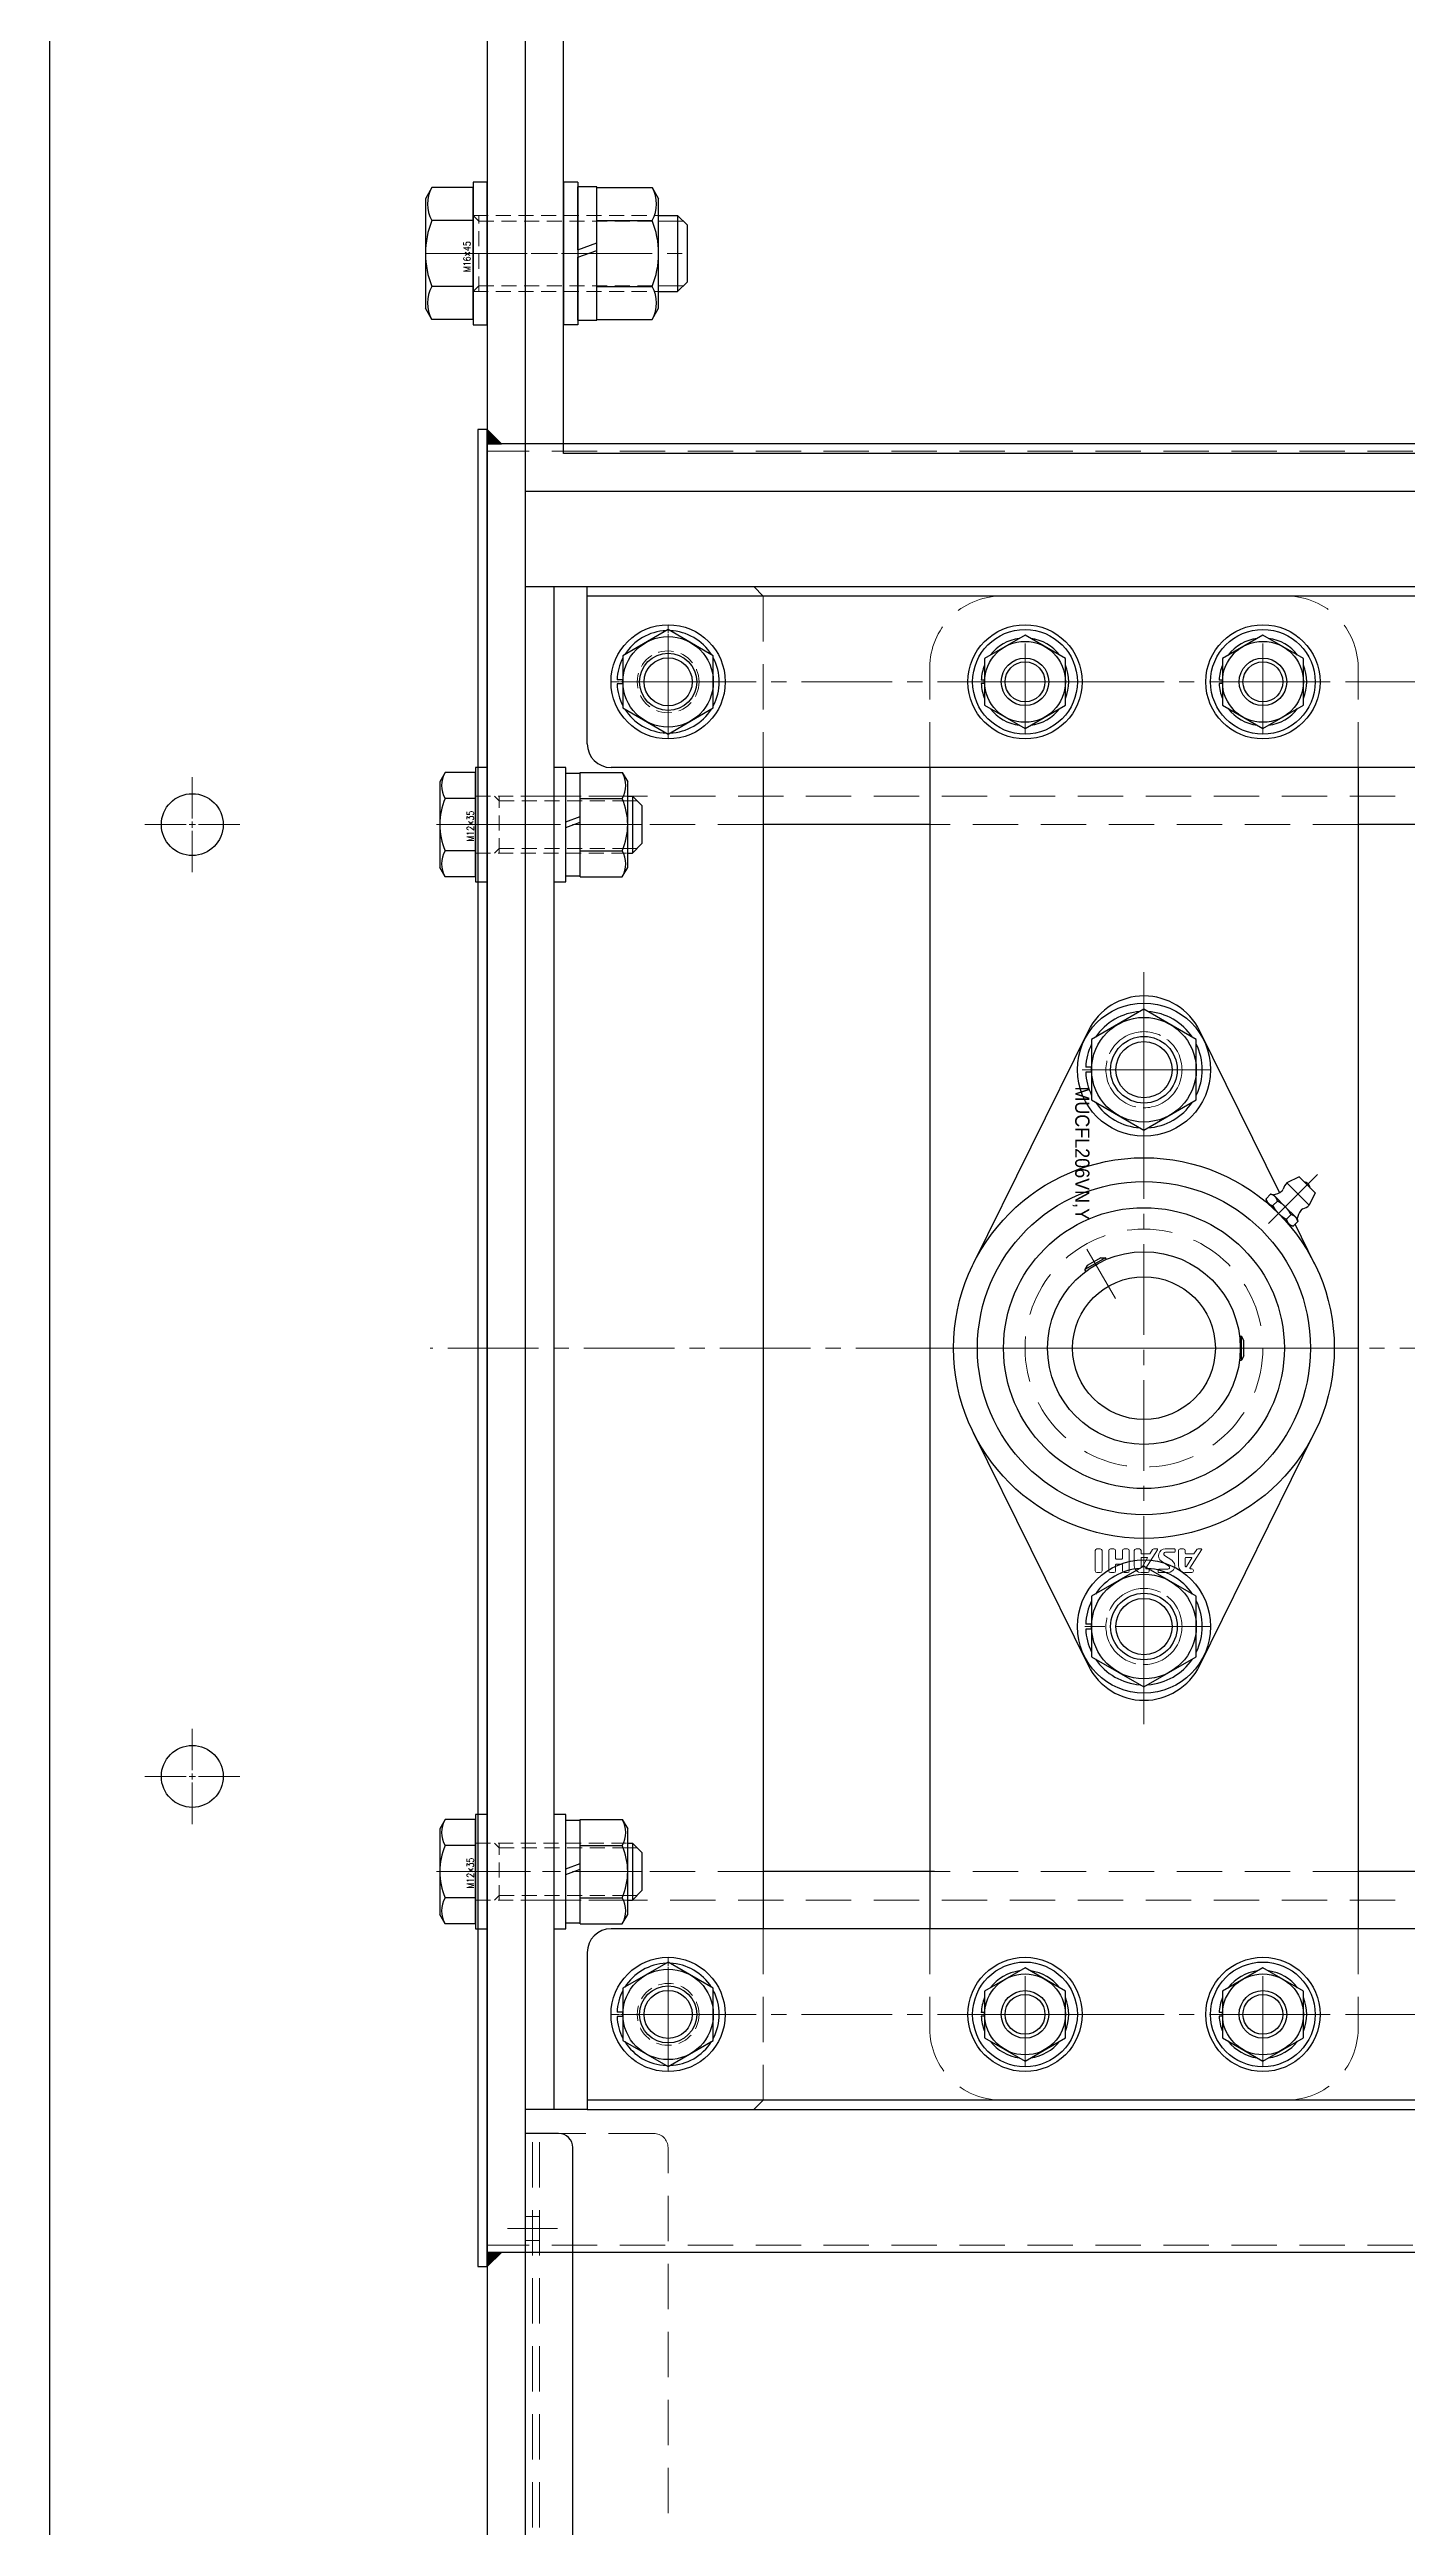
# Model space of a CAD drawing. Header units: millimetres. Extents: x 0 to 51411, y 0 to 16902.
# Drawn here: x 1446 to 1731, y 14843 to 15364 of the extents above; entities that cross this region are included whole.
import ezdxf

# ---------------------------------------------------------------- set-up
doc = ezdxf.new("R2010")
doc.units = ezdxf.units.MM
doc.linetypes.add('CENTER2', pattern=[28.575, 19.05, -3.175, 3.175, -3.175])
doc.linetypes.add('HIDDEN2', pattern=[4.7625, 3.175, -1.5875])
for name, color, linetype, lineweight in [('01_外形線', 7, 'Continuous', 25), ('02_細線', 5, 'Continuous', 13), ('03_かくれ線', 6, 'HIDDEN2', 13), ('04_中心線', 1, 'CENTER2', 9)]:
    doc.layers.add(name, color=color, linetype=linetype, lineweight=lineweight)
doc.layers.add('10_補助線', color=8, linetype='Continuous', lineweight=13, plot=False)
doc.styles.get("Standard").update_dxf_attribs({"font": 'arial.ttf'})
doc.styles.add('寸法用', font='simplex.shx', dxfattribs={"width": 0.8, "bigfont": '@extfont2.shx'})

# ---------------------------------------------------------------- blocks, each defined once
blk = doc.blocks.new('*U1387')
at = {"layer": '04_中心線', "color": 0, "linetype": 'CENTER2', "transparency": 16777216}
for p, q in [((0, 1.3), (0, 10)), ((-10, 0), (-1.3, 0)), ((1.3, 0), (10, 0)), ((0, -10), (0, -1.3))]:
    blk.add_line(p, q, dxfattribs=at)
at = {"layer": '04_中心線', "color": 0, "linetype": 'Continuous', "transparency": 16777216}
for p, q in [((-0.65, 0), (0.65, 0)), ((0, -0.65), (0, 0.65))]:
    blk.add_line(p, q, dxfattribs=at)
blk = doc.blocks.new('*U1388')
at = {"layer": '04_中心線', "color": 0, "linetype": 'CENTER2', "transparency": 16777216}
for p, q in [((0, 1.3), (0, 10)), ((-10, 0), (-1.3, 0)), ((1.3, 0), (10, 0)), ((0, -10), (0, -1.3))]:
    blk.add_line(p, q, dxfattribs=at)
at = {"layer": '04_中心線', "color": 0, "linetype": 'Continuous', "transparency": 16777216}
for p, q in [((-0.65, 0), (0.65, 0)), ((0, -0.65), (0, 0.65))]:
    blk.add_line(p, q, dxfattribs=at)
blk = doc.blocks.new('*U1402')
at = {"layer": '04_中心線', "color": 0, "linetype": 'CENTER2', "transparency": 16777216}
for p, q in [((0, 1.3), (0, 10)), ((-10, 0), (-1.3, 0)), ((1.3, 0), (10, 0)), ((0, -10), (0, -1.3))]:
    blk.add_line(p, q, dxfattribs=at)
at = {"layer": '04_中心線', "color": 0, "linetype": 'Continuous', "transparency": 16777216}
for p, q in [((-0.65, 0), (0.65, 0)), ((0, -0.65), (0, 0.65))]:
    blk.add_line(p, q, dxfattribs=at)
blk = doc.blocks.new('*U1404')
at = {"layer": '04_中心線', "color": 0, "linetype": 'CENTER2', "transparency": 16777216}
for p, q in [((0, 1.3), (0, 10)), ((-10, 0), (-1.3, 0)), ((1.3, 0), (10, 0)), ((0, -10), (0, -1.3))]:
    blk.add_line(p, q, dxfattribs=at)
at = {"layer": '04_中心線', "color": 0, "linetype": 'Continuous', "transparency": 16777216}
for p, q in [((-0.65, 0), (0.65, 0)), ((0, -0.65), (0, 0.65))]:
    blk.add_line(p, q, dxfattribs=at)

msp = doc.modelspace()

# ---------------------------------------------------------------- hatches: boundary and pattern name
at = {"layer": '01_外形線'}
h = msp.add_hatch(color=4, dxfattribs=at)
h.dxf.hatch_style = 1
h.paths.add_polyline_path([(1540.697, 15280.911), (1537.697, 15280.911), (1537.697, 15283.911)])
h = msp.add_hatch(color=4, dxfattribs=at)
h.dxf.hatch_style = 1
h.paths.add_polyline_path([(1540.697, 14900.911), (1537.697, 14900.911), (1537.697, 14897.911)])

# ---------------------------------------------------------------- linework, layer by layer
for p, q in [((1537.697, 15800.911), (1537.697, 13300.911)), ((1545.697, 14930.911), (1545.697, 15250.911)), ((1545.697, 15250.911), (1558.697, 15250.911)), ((1551.697, 15250.911), (1551.697, 14930.911)), ((1558.697, 15217.911), (1558.697, 15250.911)), ((1558.697, 15250.911), (1885.697, 15250.911)), ((1885.697, 15248.911), (1558.697, 15248.911)), ((1885.697, 15212.911), (1563.697, 15212.911)), ((1595.697, 15212.911), (1595.697, 14968.911)), ((1630.697, 15212.911), (1630.697, 14968.911)), ((1720.697, 15212.911), (1720.697, 14968.911)), ((1630.697, 15200.911), (1595.697, 15200.911)), ((1815.697, 15200.911), (1720.697, 15200.911)), ((1664.04, 15157.666), (1639.828, 15108.617)), ((1704.171, 15123.596), (1687.354, 15157.666)), ((1708.294, 15126.904), (1705.749, 15125.631)), ((1705.749, 15125.631), (1710.416, 15120.964)), ((1708.294, 15126.904), (1711.689, 15123.509)), ((1701.344, 15122.275), (1702.317, 15123.247)), ((1701.506, 15121.671), (1701.344, 15122.275)), ((1701.506, 15121.671), (1701.838, 15121.339)), ((1701.736, 15121.441), (1701.647, 15121.352)), ((1701.838, 15121.339), (1703.981, 15119.196)), ((1702.92, 15123.085), (1702.317, 15123.247)), ((1703.745, 15121.818), (1702.773, 15120.846)), ((1703.252, 15122.754), (1702.92, 15123.085)), ((1705.395, 15120.61), (1703.252, 15122.754)), ((1703.981, 15119.196), (1706.124, 15117.053)), ((1707.539, 15118.467), (1705.395, 15120.61)), ((1711.689, 15123.509), (1710.416, 15120.964)), ((1706.603, 15118.96), (1705.631, 15117.988)), ((1706.124, 15117.053), (1706.456, 15116.721)), ((1706.226, 15116.951), (1706.137, 15116.862)), ((1706.456, 15116.721), (1707.06, 15116.559)), ((1708.032, 15117.531), (1707.06, 15116.559)), ((1711.565, 15108.617), (1707.451, 15116.951)), ((1707.87, 15118.135), (1707.539, 15118.467)), ((1707.87, 15118.135), (1708.032, 15117.531)), ((1667.612, 15109.915), (1663.282, 15107.415)), ((1666.612, 15109.915), (1663.782, 15108.281)), ((1666.612, 15109.915), (1667.612, 15109.915)), ((1667.814, 15109.565), (1667.612, 15109.915)), ((1663.782, 15108.281), (1663.282, 15107.415)), ((1663.484, 15107.065), (1663.282, 15107.415)), ((1695.792, 15093.412), (1696.197, 15093.412)), ((1696.197, 15088.412), (1696.197, 15093.412)), ((1696.697, 15092.546), (1696.197, 15093.412)), ((1695.792, 15088.412), (1696.197, 15088.412)), ((1696.697, 15089.278), (1696.197, 15088.412)), ((1696.697, 15089.278), (1696.697, 15092.546)), ((1639.828, 15073.207), (1664.04, 15024.158)), ((1687.354, 15024.158), (1711.565, 15073.207)), ((1631.697, 14980.911), (1595.697, 14980.911)), ((1965.697, 14980.911), (1720.697, 14980.911)), ((1980.697, 14968.911), (1563.697, 14968.911)), ((1558.697, 14963.911), (1558.697, 14930.911)), ((1960.697, 14932.911), (1558.697, 14932.911)), ((1558.697, 14930.911), (1545.697, 14930.911)), ((1558.697, 14930.911), (1960.697, 14930.911)), ((1545.697, 14385.911), (1545.697, 14925.911)), ((1552.672, 14925.911), (1545.697, 14925.911)), ((1555.672, 14388.911), (1555.672, 14922.911))]:
    msp.add_line(p, q, dxfattribs=at)
at = {"layer": '01_外形線', "color": 4}
for p, q in [((1999.222, 15280.911), (1537.697, 15280.911)), ((1537.697, 15280.911), (1537.697, 14900.911)), ((1999.222, 14900.911), (1537.697, 14900.911))]:
    msp.add_line(p, q, dxfattribs=at)
at = {"layer": '01_外形線'}
for points in [[(1445.697, 15800.911), (1445.697, 13300.911), (1545.697, 13300.911), (1545.697, 15800.911)], [(1534.697, 15335.911), (1534.697, 15305.911), (1537.697, 15305.911), (1537.697, 15335.911)], [(1535.197, 15212.911), (1535.197, 15188.911), (1537.697, 15188.911), (1537.697, 15212.911)], [(1551.697, 15212.911), (1551.697, 15188.911), (1554.197, 15188.911), (1554.197, 15212.911)], [(1535.197, 14992.911), (1535.197, 14968.911), (1537.697, 14968.911), (1537.697, 14992.911)], [(1551.697, 14992.911), (1551.697, 14968.911), (1554.197, 14968.911), (1554.197, 14992.911)]]:
    msp.add_lwpolyline(points, close=True, dxfattribs=at)
for points in [[(1815.697, 15800.911), (1815.697, 15270.911), (1545.697, 15270.911), (1545.697, 15790.911), (1555.697, 15800.911), (1815.697, 15800.911)], [(1807.697, 15792.911), (1807.697, 15278.911), (1553.697, 15278.911), (1553.697, 15792.911), (1807.697, 15792.911)], [(1526.057, 15334.767), (1524.697, 15332.411)], [(1534.697, 15334.767), (1526.057, 15334.767)], [(1534.697, 15307.054), (1534.697, 15334.767)], [(1553.697, 15335.911), (1553.697, 15305.911)], [(1556.697, 15335.911), (1553.697, 15335.911)], [(1556.697, 15335.911), (1556.697, 15305.911)], [(1556.697, 15321.711), (1556.697, 15334.911)], [(1560.697, 15334.911), (1556.697, 15334.911)], [(1560.697, 15323.167), (1560.697, 15334.911)], [(1560.697, 15307.054), (1560.697, 15334.767)], [(1560.697, 15334.767), (1572.336, 15334.767)], [(1572.336, 15334.767), (1573.697, 15332.411)], [(1524.697, 15332.411), (1524.697, 15309.411)], [(1534.697, 15327.839), (1526.057, 15327.839)], [(1560.697, 15327.839), (1572.336, 15327.839)], [(1573.697, 15309.411), (1573.697, 15332.411)], [(1573.697, 15328.911), (1577.697, 15328.911)], [(1577.697, 15328.911), (1579.697, 15326.911)], [(1577.697, 15328.911), (1577.697, 15312.911)], [(1556.697, 15321.711), (1560.697, 15323.167)], [(1579.697, 15326.911), (1579.697, 15314.911)], [(1556.697, 15320.111), (1560.697, 15321.567)], [(1556.697, 15306.911), (1556.697, 15320.111)], [(1560.697, 15306.911), (1560.697, 15321.567)], [(1534.697, 15313.983), (1526.057, 15313.983)], [(1560.697, 15313.983), (1572.336, 15313.983)], [(1573.697, 15312.911), (1577.697, 15312.911)], [(1577.697, 15312.911), (1579.697, 15314.911)], [(1526.057, 15307.054), (1524.697, 15309.411)], [(1534.697, 15307.054), (1526.057, 15307.054)], [(1556.697, 15306.911), (1560.697, 15306.911)], [(1560.697, 15307.054), (1572.336, 15307.054)], [(1572.336, 15307.054), (1573.697, 15309.411)], [(1556.697, 15305.911), (1553.697, 15305.911)], [(1575.697, 15241.88), (1566.197, 15236.396)], [(1585.197, 15236.396), (1575.697, 15241.88)], [(1650.697, 15240.726), (1642.197, 15235.818)], [(1659.197, 15235.818), (1650.697, 15240.726)], [(1700.697, 15240.727), (1692.197, 15235.819)], [(1709.197, 15235.819), (1700.697, 15240.727)], [(1566.197, 15236.396), (1566.197, 15225.426)], [(1585.197, 15225.426), (1585.197, 15236.396)], [(1642.197, 15235.818), (1642.197, 15226.003)], [(1659.197, 15226.003), (1659.197, 15235.818)], [(1692.197, 15235.819), (1692.197, 15226.004)], [(1709.197, 15226.004), (1709.197, 15235.819)], [(1566.197, 15231.361), (1564.956, 15231.361)], [(1566.197, 15230.461), (1564.956, 15230.461)], [(1642.197, 15231.286), (1641.504, 15231.286)], [(1642.197, 15230.536), (1641.504, 15230.536)], [(1692.197, 15231.287), (1691.504, 15231.287)], [(1692.197, 15230.537), (1691.504, 15230.537)], [(1566.197, 15225.426), (1575.697, 15219.941)], [(1575.697, 15219.941), (1585.197, 15225.426)], [(1642.197, 15226.003), (1650.697, 15221.096)], [(1650.697, 15221.096), (1659.197, 15226.003)], [(1692.197, 15226.004), (1700.697, 15221.097)], [(1700.697, 15221.097), (1709.197, 15226.004)], [(1528.834, 15211.88), (1527.697, 15209.911)], [(1527.697, 15209.911), (1527.697, 15191.911)], [(1535.197, 15211.88), (1528.834, 15211.88)], [(1535.197, 15189.941), (1535.197, 15211.88)], [(1557.197, 15211.661), (1554.197, 15211.661)], [(1557.197, 15211.88), (1566.06, 15211.88)], [(1557.197, 15189.941), (1557.197, 15211.88)], [(1566.06, 15211.88), (1567.197, 15209.911)], [(1567.197, 15191.911), (1567.197, 15209.911)], [(1535.197, 15206.396), (1528.834, 15206.396)], [(1554.197, 15201.511), (1557.197, 15202.603)], [(1557.197, 15206.396), (1566.06, 15206.396)], [(1567.197, 15206.911), (1568.197, 15206.911)], [(1568.197, 15206.911), (1570.197, 15204.911)], [(1568.197, 15206.911), (1568.197, 15194.911)], [(1570.197, 15204.911), (1570.197, 15196.911)], [(1554.197, 15200.311), (1557.197, 15201.403)], [(1535.197, 15195.426), (1528.834, 15195.426)], [(1557.197, 15195.426), (1566.06, 15195.426)], [(1567.197, 15194.911), (1568.197, 15194.911)], [(1568.197, 15194.911), (1570.197, 15196.911)], [(1528.834, 15189.941), (1527.697, 15191.911)], [(1535.197, 15189.941), (1528.834, 15189.941)], [(1554.197, 15190.161), (1557.197, 15190.161)], [(1557.197, 15189.941), (1566.06, 15189.941)], [(1566.06, 15189.941), (1567.197, 15191.911)], [(1675.697, 15162.113), (1664.697, 15155.763)], [(1686.697, 15155.763), (1675.697, 15162.113)], [(1664.697, 15155.763), (1664.697, 15143.061)], [(1686.697, 15143.061), (1686.697, 15155.763)], [(1664.697, 15149.937), (1663.458, 15149.937)], [(1664.697, 15148.887), (1663.458, 15148.887)], [(1664.697, 15143.061), (1675.697, 15136.71)], [(1675.697, 15136.71), (1686.697, 15143.061)], [(1675.697, 15045.113), (1664.697, 15038.763)], [(1686.697, 15038.763), (1675.697, 15045.113)], [(1664.697, 15038.763), (1664.697, 15026.061)], [(1686.697, 15026.061), (1686.697, 15038.763)], [(1664.697, 15032.937), (1663.458, 15032.937)], [(1664.697, 15031.887), (1663.458, 15031.887)], [(1664.697, 15026.061), (1675.697, 15019.71)], [(1675.697, 15019.71), (1686.697, 15026.061)], [(1528.834, 14991.88), (1527.697, 14989.911)], [(1527.697, 14989.911), (1527.697, 14971.911)], [(1535.197, 14991.88), (1528.834, 14991.88)], [(1535.197, 14969.941), (1535.197, 14991.88)], [(1557.197, 14991.661), (1554.197, 14991.661)], [(1557.197, 14991.88), (1566.06, 14991.88)], [(1557.197, 14969.941), (1557.197, 14991.88)], [(1566.06, 14991.88), (1567.197, 14989.911)], [(1567.197, 14971.911), (1567.197, 14989.911)], [(1535.197, 14986.396), (1528.834, 14986.396)], [(1557.197, 14986.396), (1566.06, 14986.396)], [(1567.197, 14986.911), (1568.197, 14986.911)], [(1568.197, 14986.911), (1570.197, 14984.911)], [(1568.197, 14986.911), (1568.197, 14974.911)], [(1570.197, 14984.911), (1570.197, 14976.911)], [(1554.197, 14981.511), (1557.197, 14982.603)], [(1554.197, 14980.311), (1557.197, 14981.403)], [(1535.197, 14975.426), (1528.834, 14975.426)], [(1557.197, 14975.426), (1566.06, 14975.426)], [(1567.197, 14974.911), (1568.197, 14974.911)], [(1568.197, 14974.911), (1570.197, 14976.911)], [(1528.834, 14969.941), (1527.697, 14971.911)], [(1535.197, 14969.941), (1528.834, 14969.941)], [(1554.197, 14970.161), (1557.197, 14970.161)], [(1557.197, 14969.941), (1566.06, 14969.941)], [(1566.06, 14969.941), (1567.197, 14971.911)], [(1575.697, 14961.88), (1566.197, 14956.396)], [(1585.197, 14956.396), (1575.697, 14961.88)], [(1650.697, 14960.726), (1642.197, 14955.818)], [(1659.197, 14955.818), (1650.697, 14960.726)], [(1700.697, 14960.727), (1692.197, 14955.819)], [(1709.197, 14955.819), (1700.697, 14960.727)], [(1566.197, 14956.396), (1566.197, 14945.426)], [(1585.197, 14945.426), (1585.197, 14956.396)], [(1642.197, 14955.818), (1642.197, 14946.003)], [(1659.197, 14946.003), (1659.197, 14955.818)], [(1692.197, 14955.819), (1692.197, 14946.004)], [(1709.197, 14946.004), (1709.197, 14955.819)], [(1566.197, 14951.361), (1564.956, 14951.361)], [(1566.197, 14950.461), (1564.956, 14950.461)], [(1642.197, 14951.286), (1641.504, 14951.286)], [(1642.197, 14950.536), (1641.504, 14950.536)], [(1692.197, 14951.287), (1691.504, 14951.287)], [(1692.197, 14950.537), (1691.504, 14950.537)], [(1566.197, 14945.426), (1575.697, 14939.941)], [(1575.697, 14939.941), (1585.197, 14945.426)], [(1642.197, 14946.003), (1650.697, 14941.096)], [(1650.697, 14941.096), (1659.197, 14946.003)], [(1692.197, 14946.004), (1700.697, 14941.097)], [(1700.697, 14941.097), (1709.197, 14946.004)]]:
    msp.add_lwpolyline(points, dxfattribs=at)
for points in [[(1526.057, 15334.767, 0.2679491), (1526.057, 15327.839)], [(1572.336, 15327.839, 0.2679491), (1572.336, 15334.767)], [(1526.057, 15327.839, 0.1963667), (1526.057, 15313.983)], [(1572.336, 15313.983, 0.1963667), (1572.336, 15327.839)], [(1526.057, 15313.983, 0.2679491), (1526.057, 15307.054)], [(1572.336, 15307.054, 0.2679491), (1572.336, 15313.983)], [(1575.304, 15241.654, 0.248452), (1566.59, 15236.622)], [(1584.804, 15236.622, 0.248452), (1576.09, 15241.654)], [(1649.495, 15240.032, 0.1988668), (1643.398, 15236.512)], [(1657.995, 15236.512, 0.1988668), (1651.898, 15240.032)], [(1699.495, 15240.033, 0.1988668), (1693.398, 15236.513)], [(1707.995, 15236.513, 0.1988668), (1701.898, 15240.033)], [(1566.197, 15235.942, 0.1117542), (1564.956, 15231.361)], [(1585.197, 15225.88, 0.248452), (1585.197, 15235.942)], [(1642.197, 15234.431, 0.0881874), (1641.504, 15231.286)], [(1659.197, 15227.391, 0.1988668), (1659.197, 15234.431)], [(1692.197, 15234.432, 0.0881874), (1691.504, 15231.287)], [(1709.197, 15227.392, 0.1988668), (1709.197, 15234.432)], [(1564.956, 15230.461, 0.1117542), (1566.197, 15225.88)], [(1641.504, 15230.536, 0.0881874), (1642.197, 15227.391)], [(1691.504, 15230.537, 0.0881874), (1692.197, 15227.392)], [(1566.59, 15225.199, 0.248452), (1575.304, 15220.168)], [(1576.09, 15220.168, 0.248452), (1584.804, 15225.199)], [(1643.398, 15225.309, 0.1988668), (1649.495, 15221.79)], [(1651.898, 15221.79, 0.1988668), (1657.995, 15225.309)], [(1693.398, 15225.311, 0.1988668), (1699.495, 15221.791)], [(1701.898, 15221.791, 0.1988668), (1707.995, 15225.311)], [(1528.834, 15211.88, 0.2679491), (1528.834, 15206.396)], [(1566.06, 15206.396, 0.2679491), (1566.06, 15211.88)], [(1528.834, 15206.396, 0.2073316), (1528.834, 15195.426)], [(1566.06, 15195.426, 0.2073316), (1566.06, 15206.396)], [(1528.834, 15195.426, 0.2679491), (1528.834, 15189.941)], [(1566.06, 15189.941, 0.2679491), (1566.06, 15195.426)], [(1674.866, 15161.634, 0.2318694), (1665.528, 15156.243)], [(1685.866, 15156.243, 0.2318694), (1676.528, 15161.634)], [(1664.697, 15154.803, 0.103572), (1663.458, 15149.937)], [(1686.697, 15144.021, 0.2318694), (1686.697, 15154.803)], [(1663.458, 15148.887, 0.103572), (1664.697, 15144.021)], [(1665.528, 15142.581, 0.2318694), (1674.866, 15137.19)], [(1676.528, 15137.19, 0.2318694), (1685.866, 15142.581)], [(1674.866, 15044.634, 0.2318694), (1665.528, 15039.243)], [(1685.866, 15039.243, 0.2318694), (1676.528, 15044.634)], [(1664.697, 15037.803, 0.103572), (1663.458, 15032.937)], [(1686.697, 15027.021, 0.2318694), (1686.697, 15037.803)], [(1663.458, 15031.887, 0.103572), (1664.697, 15027.021)], [(1665.528, 15025.581, 0.2318694), (1674.866, 15020.19)], [(1676.528, 15020.19, 0.2318694), (1685.866, 15025.581)], [(1528.834, 14991.88, 0.2679491), (1528.834, 14986.396)], [(1566.06, 14986.396, 0.2679491), (1566.06, 14991.88)], [(1528.834, 14986.396, 0.2073316), (1528.834, 14975.426)], [(1566.06, 14975.426, 0.2073316), (1566.06, 14986.396)], [(1528.834, 14975.426, 0.2679491), (1528.834, 14969.941)], [(1566.06, 14969.941, 0.2679491), (1566.06, 14975.426)], [(1575.304, 14961.654, 0.248452), (1566.59, 14956.622)], [(1584.804, 14956.622, 0.248452), (1576.09, 14961.654)], [(1649.495, 14960.032, 0.1988668), (1643.398, 14956.512)], [(1657.995, 14956.512, 0.1988668), (1651.898, 14960.032)], [(1699.495, 14960.033, 0.1988668), (1693.398, 14956.513)], [(1707.995, 14956.513, 0.1988668), (1701.898, 14960.033)], [(1566.197, 14955.942, 0.1117542), (1564.956, 14951.361)], [(1585.197, 14945.88, 0.248452), (1585.197, 14955.942)], [(1642.197, 14954.431, 0.0881874), (1641.504, 14951.286)], [(1659.197, 14947.391, 0.1988668), (1659.197, 14954.431)], [(1692.197, 14954.432, 0.0881874), (1691.504, 14951.287)], [(1709.197, 14947.392, 0.1988668), (1709.197, 14954.432)], [(1564.956, 14950.461, 0.1117542), (1566.197, 14945.88)], [(1641.504, 14950.536, 0.0881874), (1642.197, 14947.391)], [(1691.504, 14950.537, 0.0881874), (1692.197, 14947.392)], [(1566.59, 14945.199, 0.248452), (1575.304, 14940.168)], [(1576.09, 14940.168, 0.248452), (1584.804, 14945.199)], [(1643.398, 14945.309, 0.1988668), (1649.495, 14941.79)], [(1651.898, 14941.79, 0.1988668), (1657.995, 14945.309)], [(1693.398, 14945.311, 0.1988668), (1699.495, 14941.791)], [(1701.898, 14941.791, 0.1988668), (1707.995, 14945.311)]]:
    msp.add_lwpolyline(points, format="xyb", dxfattribs=at)
at = {"layer": '01_外形線', "color": 4}
msp.add_lwpolyline([(1535.697, 15283.911), (1535.697, 14897.911), (1537.697, 14897.911), (1537.697, 15283.911)], close=True, dxfattribs=at)
for points in [[(1537.697, 15280.911), (1540.697, 15280.911), (1537.697, 15283.911), (1537.697, 15280.911)], [(1537.697, 14900.911), (1540.697, 14900.911), (1537.697, 14897.911), (1537.697, 14900.911)]]:
    msp.add_lwpolyline(points, dxfattribs=at)
at = {"layer": '01_外形線'}
for centre, radius in [((1575.697, 15230.911), 12), ((1575.697, 15230.911), 9.5), ((1650.697, 15230.911), 12), ((1650.697, 15230.911), 11), ((1650.697, 15230.911), 8.5), ((1700.697, 15230.911), 12), ((1700.697, 15230.912), 11), ((1700.697, 15230.912), 8.5), ((1575.697, 15230.911), 6), ((1575.697, 15230.911), 5.053), ((1650.697, 15230.911), 5), ((1650.697, 15230.911), 4.188), ((1700.697, 15230.912), 5), ((1700.697, 15230.912), 4.188), ((1475.697, 15200.911), 6.5), ((1675.697, 15149.412), 14), ((1675.697, 15149.412), 11), ((1675.697, 15149.412), 7), ((1675.697, 15149.412), 5.918), ((1675.697, 15090.912), 40), ((1675.697, 15090.912), 35), ((1675.697, 15090.912), 29.508), ((1675.697, 15090.912), 29.508), ((1675.697, 15090.912), 20.25), ((1675.697, 15090.912), 15), ((1675.697, 15032.412), 14), ((1675.697, 15032.412), 11), ((1675.697, 15032.412), 7), ((1675.697, 15032.412), 5.918), ((1475.697, 15000.911), 6.5), ((1575.697, 14950.911), 12), ((1575.697, 14950.911), 9.5), ((1650.697, 14950.911), 12), ((1650.697, 14950.911), 11), ((1650.697, 14950.911), 8.5), ((1700.697, 14950.911), 12), ((1700.697, 14950.912), 11), ((1700.697, 14950.912), 8.5), ((1575.697, 14950.911), 6), ((1575.697, 14950.911), 5.053), ((1650.697, 14950.911), 5), ((1650.697, 14950.911), 4.188), ((1700.697, 14950.912), 5), ((1700.697, 14950.912), 4.188)]:
    msp.add_circle(centre, radius, dxfattribs=at)
for centre, radius, start, end in [((1563.697, 15217.911), 5, 180, 270), ((1675.697, 15151.912), 13, 26.27136, 153.72864), ((1708.082, 15123.297), 3.3, 135, 162.48703), ((1709.081, 15124.296), 1.588, 9.19606, 80.80394), ((1701.291, 15128.86), 6, 285.76098, 303.65336), ((1704.172, 15124.531), 0.8, 303.65336, 342.48703), ((1713.645, 15116.506), 6, 146.34664, 164.23902), ((1709.316, 15119.387), 0.8, 107.51297, 146.34664), ((1708.082, 15123.297), 3.3, 287.51297, 315), ((1675.697, 15029.912), 13, 206.27136, 333.72864), ((1563.697, 14963.911), 5, 90, 180), ((1552.672, 14922.911), 3, 0, 90)]:
    msp.add_arc(centre, radius, start, end, dxfattribs=at)
for points, weights in [([(1701.344, 15122.275), (1701.506, 15121.671), (1701.838, 15121.339)], [1.06657306684, 1.07194812406, 1]), ([(1701.838, 15121.339), (1702.169, 15121.008), (1702.773, 15120.846)], [1, 1.07194812406, 1.06657306684]), ([(1703.252, 15122.754), (1702.92, 15123.085), (1702.317, 15123.247)], [1, 1.07194812406, 1.06657306684]), ([(1702.773, 15120.846), (1703.318, 15119.859), (1703.981, 15119.196)], [1.06657306684, 1.07194812406, 1]), ([(1703.745, 15121.818), (1703.584, 15122.422), (1703.252, 15122.754)], [1.06657306684, 1.07194812406, 1]), ([(1705.395, 15120.61), (1704.732, 15121.273), (1703.745, 15121.818)], [1, 1.07194812406, 1.06657306684]), ([(1703.981, 15119.196), (1704.644, 15118.533), (1705.631, 15117.988)], [1, 1.07194812406, 1.06657306684]), ([(1706.603, 15118.96), (1706.058, 15119.947), (1705.395, 15120.61)], [1.06657306684, 1.07194812406, 1]), ([(1705.631, 15117.988), (1705.793, 15117.384), (1706.124, 15117.053)], [1.06657306684, 1.07194812406, 1]), ([(1706.124, 15117.053), (1706.456, 15116.721), (1707.06, 15116.559)], [1, 1.07194812406, 1.06657306684]), ([(1707.539, 15118.467), (1707.207, 15118.799), (1706.603, 15118.96)], [1, 1.07194812406, 1.06657306684]), ([(1708.032, 15117.531), (1707.87, 15118.135), (1707.539, 15118.467)], [1.06657306684, 1.07194812406, 1])]:
    msp.add_rational_spline(points, weights, degree=2, dxfattribs=at)
at = {"layer": '02_細線'}
for points in [[(1573.697, 15327.711), (1578.897, 15327.711)], [(1573.697, 15314.111), (1578.897, 15314.111)], [(1567.197, 15205.911), (1569.197, 15205.911)], [(1567.197, 15195.911), (1569.197, 15195.911)], [(1567.197, 14985.911), (1569.197, 14985.911)], [(1567.197, 14975.911), (1569.197, 14975.911)]]:
    msp.add_lwpolyline(points, dxfattribs=at)
at = {"layer": '03_かくれ線', "ltscale": 3}
for p, q in [((1558.697, 15250.911), (2182.697, 15250.911)), ((1593.697, 15250.911), (1595.697, 15248.911)), ((1595.697, 15248.911), (1595.697, 15212.911)), ((1645.518, 15248.911), (1705.875, 15248.911)), ((1630.697, 15212.911), (1630.697, 15233.912)), ((1720.697, 15212.913), (1720.697, 15233.912)), ((2185.697, 15206.911), (1545.697, 15206.911)), ((1595.697, 15200.911), (1545.697, 15200.911)), ((1720.697, 15200.911), (1630.697, 15200.911)), ((1595.697, 14980.911), (1551.697, 14980.911)), ((1720.697, 14980.911), (1631.697, 14980.911)), ((2185.697, 14974.911), (1545.697, 14974.911)), ((1595.697, 14968.911), (1595.697, 14932.911)), ((1630.697, 14968.913), (1630.697, 14947.912)), ((1720.697, 14968.911), (1720.697, 14947.912)), ((1595.697, 14932.911), (1593.697, 14930.911)), ((1705.697, 14932.912), (1645.697, 14932.912)), ((2182.697, 14930.911), (1558.697, 14930.911)), ((1572.672, 14925.911), (1545.697, 14925.911)), ((1547.172, 14385.911), (1547.172, 14925.911)), ((1548.672, 14385.911), (1548.672, 14925.911)), ((1575.672, 14388.911), (1575.672, 14922.911))]:
    msp.add_line(p, q, dxfattribs=at)
at = {"layer": '03_かくれ線'}
for p, q in [((1548.697, 14908.411), (1545.697, 14908.411)), ((1548.697, 14903.411), (1545.697, 14903.411))]:
    msp.add_line(p, q, dxfattribs=at)
for points in [[(1535.897, 15327.711), (1534.697, 15328.911)], [(1534.697, 15328.911), (1573.697, 15328.911)], [(1535.897, 15312.911), (1535.897, 15328.911)], [(1535.897, 15327.711), (1573.697, 15327.711)], [(1535.897, 15314.111), (1534.697, 15312.911)], [(1534.697, 15312.911), (1573.697, 15312.911)], [(1535.897, 15314.111), (1573.697, 15314.111)], [(1535.197, 15206.911), (1567.197, 15206.911)], [(1540.197, 15205.911), (1539.197, 15206.911)], [(1540.197, 15194.911), (1540.197, 15206.911)], [(1540.197, 15205.911), (1567.197, 15205.911)], [(1535.197, 15194.911), (1567.197, 15194.911)], [(1540.197, 15195.911), (1539.197, 15194.911)], [(1540.197, 15195.911), (1567.197, 15195.911)], [(1535.197, 14986.911), (1567.197, 14986.911)], [(1540.197, 14985.911), (1539.197, 14986.911)], [(1540.197, 14974.911), (1540.197, 14986.911)], [(1540.197, 14985.911), (1567.197, 14985.911)], [(1535.197, 14974.911), (1567.197, 14974.911)], [(1540.197, 14975.911), (1539.197, 14974.911)], [(1540.197, 14975.911), (1567.197, 14975.911)]]:
    msp.add_lwpolyline(points, dxfattribs=at)
at = {"layer": '03_かくれ線', "color": 4, "ltscale": 3}
for points in [[(1999.222, 15280.911), (2203.697, 15280.911), (2203.697, 15279.411), (1537.697, 15279.411)], [(1999.222, 14900.911), (2203.697, 14900.911), (2203.697, 14902.411), (1537.697, 14902.411)]]:
    msp.add_lwpolyline(points, dxfattribs=at)
at = {"layer": '03_かくれ線'}
for centre, radius in [((1575.697, 15230.911), 6.5), ((1675.697, 15149.412), 8), ((1675.697, 15032.412), 8), ((1575.697, 14950.911), 6.5)]:
    msp.add_circle(centre, radius, dxfattribs=at)
at = {"layer": '03_かくれ線', "ltscale": 3}
for centre, radius in [((1675.697, 15149.412), 8), ((1675.697, 15090.912), 25), ((1675.697, 15032.412), 8.001)]:
    msp.add_circle(centre, radius, dxfattribs=at)
for centre, radius, start, end in [((1645.697, 15233.912), 15, 90.68237, 180), ((1705.697, 15233.912), 15, 0, 89.31763), ((1645.697, 14947.912), 15, 180, 270), ((1705.697, 14947.912), 15, 270, 0), ((1572.672, 14922.911), 3, 0, 90)]:
    msp.add_arc(centre, radius, start, end, dxfattribs=at)
at = {"layer": '04_中心線'}
for p, q in [((1527.044, 15320.911), (1556.659, 15320.911)), ((2165.697, 15230.911), (1575.697, 15230.911)), ((1527.044, 15200.911), (1556.659, 15200.911)), ((1675.697, 15169.912), (1675.697, 15011.912)), ((1662.697, 15149.412), (1688.697, 15149.412)), ((1701.86, 15117.075), (1712.184, 15127.398)), ((1663.697, 15111.696), (1669.697, 15101.304)), ((1630.697, 15090.912), (1720.697, 15090.912)), ((1688.697, 15032.412), (1662.697, 15032.412)), ((1527.044, 14980.911), (1556.659, 14980.911)), ((2165.697, 14950.911), (1575.697, 14950.911)), ((1552.447, 14905.911), (1541.947, 14905.911))]:
    msp.add_line(p, q, dxfattribs=at)
at = {"layer": '04_中心線', "color": 4}
msp.add_line((2205.697, 15090.911), (1525.697, 15090.911), dxfattribs=at)
at = {"layer": '04_中心線'}
for points in [[(1524.697, 15320.911), (1579.697, 15320.911)], [(1575.697, 15218.911), (1575.697, 15242.911)], [(1650.697, 15219.911), (1650.697, 15241.911)], [(1700.697, 15219.912), (1700.697, 15241.912)], [(1587.697, 15230.911), (1563.697, 15230.911)], [(1661.697, 15230.911), (1639.697, 15230.911)], [(1711.697, 15230.912), (1689.697, 15230.912)], [(1527.697, 15200.911), (1570.197, 15200.911)], [(1675.697, 15135.412), (1675.697, 15163.412)], [(1689.697, 15149.412), (1661.697, 15149.412)], [(1675.697, 15018.412), (1675.697, 15046.412)], [(1689.697, 15032.412), (1661.697, 15032.412)], [(1527.697, 14980.911), (1570.197, 14980.911)], [(1575.697, 14938.911), (1575.697, 14962.911)], [(1650.697, 14939.911), (1650.697, 14961.911)], [(1700.697, 14939.912), (1700.697, 14961.912)], [(1587.697, 14950.911), (1563.697, 14950.911)], [(1661.697, 14950.911), (1639.697, 14950.911)], [(1711.697, 14950.912), (1689.697, 14950.912)]]:
    msp.add_lwpolyline(points, dxfattribs=at)
at = {"layer": '10_補助線'}
for p, q in [((1665.453, 15044.092), (1665.453, 15048.377)), ((1665.81, 15048.735), (1666.524, 15048.735)), ((1666.882, 15048.377), (1666.882, 15044.092)), ((1668.31, 15048.377), (1668.31, 15044.092)), ((1669.382, 15048.735), (1668.667, 15048.735)), ((1669.739, 15046.735), (1669.739, 15048.377)), ((1671.024, 15046.592), (1669.882, 15046.592)), ((1671.167, 15048.377), (1671.167, 15046.735)), ((1672.239, 15048.735), (1671.524, 15048.735)), ((1672.596, 15044.092), (1672.596, 15048.377)), ((1673.667, 15048.377), (1673.667, 15045.163)), ((1674.739, 15048.735), (1674.024, 15048.735)), ((1675.096, 15047.806), (1675.096, 15048.377)), ((1675.096, 15046.806), (1675.096, 15045.084)), ((1676.843, 15047.663), (1675.239, 15047.663)), ((1676.398, 15046.949), (1675.239, 15046.949)), ((1675.361, 15045.01), (1676.46, 15046.841)), ((1676.083, 15044.674), (1678.528, 15048.515)), ((1677.49, 15048.576), (1676.903, 15047.695)), ((1678.407, 15048.735), (1677.787, 15048.735)), ((1680.006, 15047.366), (1681.527, 15046.352)), ((1680.171, 15048.735), (1682.096, 15048.735)), ((1682.096, 15048.02), (1680.204, 15048.02)), ((1682.239, 15048.592), (1682.239, 15048.163)), ((1682.953, 15048.377), (1682.953, 15045.163)), ((1684.024, 15048.735), (1683.31, 15048.735)), ((1684.382, 15047.806), (1684.382, 15048.377)), ((1684.382, 15046.806), (1684.382, 15045.084)), ((1686.129, 15047.663), (1684.524, 15047.663)), ((1685.684, 15046.949), (1684.524, 15046.949)), ((1684.647, 15045.01), (1685.745, 15046.841)), ((1685.369, 15044.674), (1687.813, 15048.515)), ((1686.776, 15048.577), (1686.189, 15047.696)), ((1687.693, 15048.736), (1687.073, 15048.736)), ((1666.524, 15043.735), (1665.81, 15043.735)), ((1668.667, 15043.735), (1669.382, 15043.735)), ((1669.739, 15044.092), (1669.739, 15045.377)), ((1669.882, 15045.52), (1671.024, 15045.52)), ((1671.167, 15045.377), (1671.167, 15044.092)), ((1671.524, 15043.735), (1672.239, 15043.735)), ((1675.096, 15043.735), (1676.446, 15043.735)), ((1676.446, 15044.564), (1676.143, 15044.564)), ((1676.803, 15044.092), (1676.803, 15044.207)), ((1678.667, 15043.877), (1678.667, 15044.306)), ((1678.81, 15044.449), (1680.702, 15044.449)), ((1680.735, 15043.735), (1678.81, 15043.735)), ((1680.9, 15045.103), (1679.379, 15046.117)), ((1684.382, 15043.735), (1685.731, 15043.735)), ((1685.731, 15044.564), (1685.429, 15044.564)), ((1686.089, 15044.088), (1686.089, 15044.203))]:
    msp.add_line(p, q, dxfattribs=at)
for centre, radius, start, end in [((1665.81, 15048.377), 0.357, 90, 180), ((1666.524, 15048.377), 0.357, 0, 90), ((1668.667, 15048.377), 0.357, 90, 180), ((1669.382, 15048.377), 0.357, 0, 90), ((1669.882, 15046.735), 0.143, 180, 270), ((1671.024, 15046.735), 0.143, 270, 0), ((1671.524, 15048.377), 0.357, 90, 180), ((1672.239, 15048.377), 0.357, 0, 90), ((1674.024, 15048.377), 0.357, 90, 180), ((1674.739, 15048.377), 0.357, 0, 90), ((1675.239, 15047.806), 0.143, 180, 270), ((1675.239, 15046.806), 0.143, 90, 180), ((1676.398, 15046.877), 0.0714, 329.03624, 90), ((1676.843, 15047.735), 0.0714, 270, 326.30993), ((1677.787, 15048.377), 0.357, 90, 146.30993), ((1678.407, 15048.592), 0.143, 327.52881, 90), ((1680.171, 15047.306), 1.429, 90, 236.30993), ((1680.204, 15047.663), 0.357, 90, 236.30993), ((1680.735, 15045.163), 1.429, 270, 56.30993), ((1682.096, 15048.592), 0.143, 0, 90), ((1682.096, 15048.163), 0.143, 270, 0), ((1683.31, 15048.377), 0.357, 90, 180), ((1684.024, 15048.377), 0.357, 0, 90), ((1684.524, 15047.806), 0.143, 180, 270), ((1684.524, 15046.806), 0.143, 90, 180), ((1685.684, 15046.877), 0.0714, 329.03624, 90), ((1686.129, 15047.736), 0.0714, 270, 326.30993), ((1687.073, 15048.379), 0.357, 90, 146.30993), ((1687.693, 15048.592), 0.143, 327.52881, 90), ((1665.81, 15044.092), 0.357, 180, 270), ((1666.524, 15044.092), 0.357, 270, 0), ((1668.667, 15044.092), 0.357, 180, 270), ((1669.382, 15044.092), 0.357, 270, 0), ((1669.882, 15045.377), 0.143, 90, 180), ((1671.024, 15045.377), 0.143, 0, 90), ((1671.524, 15044.092), 0.357, 180, 270), ((1672.239, 15044.092), 0.357, 270, 0), ((1675.096, 15045.163), 1.429, 180, 270), ((1675.239, 15045.084), 0.143, 180, 329.03624), ((1676.143, 15044.635), 0.0714, 147.52881, 270), ((1676.446, 15044.207), 0.357, 0, 90), ((1676.446, 15044.092), 0.357, 270, 0), ((1678.81, 15044.306), 0.143, 90, 180), ((1678.81, 15043.877), 0.143, 180, 270), ((1680.702, 15044.806), 0.357, 270, 56.30993), ((1684.382, 15045.163), 1.429, 180, 270), ((1684.524, 15045.084), 0.143, 180, 329.03624), ((1685.429, 15044.635), 0.0714, 147.52881, 270), ((1685.731, 15044.207), 0.357, 0, 90), ((1685.731, 15044.092), 0.357, 270, 0)]:
    msp.add_arc(centre, radius, start, end, dxfattribs=at)

# ---------------------------------------------------------------- block references
at = {"layer": '04_中心線', "linetype": 'CENTER2', "rotation": 270}
for name, p in [('*U1404', (1575.697, 15230.911)), ('*U1387', (1475.697, 15200.911)), ('*U1388', (1475.697, 15000.911)), ('*U1402', (1575.697, 14950.911))]:
    msp.add_blockref(name, p, dxfattribs=at)

# ---------------------------------------------------------------- texts
at = {"layer": '03_かくれ線', "style": '寸法用', "width": 0.8}
for s, p in [('M16×45', (1534.197, 15316.998)), ('M12×35', (1534.897, 15197.345)), ('M12×35', (1534.897, 14977.345))]:
    msp.add_text(s, height=1.5, rotation=90, dxfattribs=at).set_placement(p)
at = {"layer": '10_補助線', "width": 0.9}
msp.add_text('MUCFL206VN,Y', height=3, rotation=270, dxfattribs=at).set_placement((1661.248, 15145.905))

doc.saveas('drawing.dxf')
